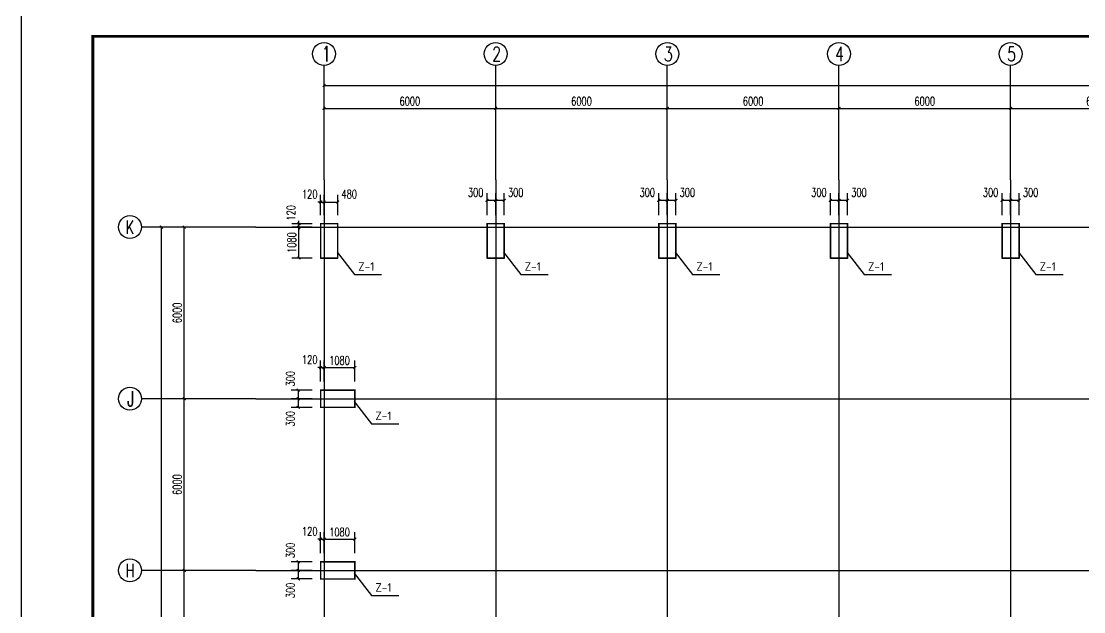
# Model space of a CAD drawing. Extents: x -73672 to 366960, y -527333 to 140666.
# Drawn here: x 177679 to 214822, y -39335 to -18693 of the extents above; entities that cross this region are included whole.
import ezdxf
from ezdxf.enums import TextEntityAlignment as Align

# ---------------------------------------------------------------- set-up
doc = ezdxf.new("R2010")
doc.units = 0
doc.header["$LTSCALE"] = 1000
doc.header["$MEASUREMENT"] = 0
for name, color, linetype in [('AXIS', 3, 'Continuous'), ('AXIS_TEXT', 7, 'Continuous'), ('COLUMN', 9, 'Continuous'), ('NUM', 3, 'Continuous'), ('PUB_TITLE', 4, 'Continuous'), ('TEXT', 3, 'Continuous'), ('建-尺寸', 3, 'Continuous')]:
    doc.layers.add(name, color=color, linetype=linetype)
doc.styles.add('_TCH_AXIS', font='COMPLEX', dxfattribs={"bigfont": 'GBCBIG'})
doc.styles.add('_TCH_DIM_T3', font='SIMPLEX', dxfattribs={"width": 0.705882, "bigfont": 'GBCBIG'})
doc.styles.add('A-DIM_T3', font='SIMPLEX', dxfattribs={"width": 0.705882, "bigfont": 'GBCBIG'})
doc.styles.add('COMPLEX', font='COMPLEX', dxfattribs={"bigfont": 'Tssdchn.shx'})
doc.styles.add('TSSD_Norm', font='Tssdeng.shx', dxfattribs={"bigfont": 'hztxt.shx'})
doc.dimstyles.new('_TCH_ARCH-100', dxfattribs={"dimtxt": 297.5, "dimasz": 100, "dimexe": 250, "dimexo": 300, "dimgap": 100, "dimtad": 1, "dimdec": 0, "dimzin": 0, "dimdsep": 46, "dimtxsty": '_TCH_DIM_T3', "dimblk": 'ARCHTICK', "dimcen": 0.09, "dimclrt": 7, "dimazin": 2, "dimtfac": 1, "dimtdec": 0, "dimtix": 1, "dimtmove": 2, "dimatfit": 3, "dimfxl": 0, "dimtolj": 1, "dimtzin": 0, "dimarcsym": 0})
doc.dimstyles.new('A-DIM-100', dxfattribs={"dimtxt": 297.5, "dimasz": 100, "dimexe": 250, "dimexo": 300, "dimgap": 100, "dimtad": 1, "dimdec": 0, "dimzin": 0, "dimdsep": 46, "dimtxsty": 'A-DIM_T3', "dimblk": 'ARCHTICK', "dimcen": 0.09, "dimclrt": 7, "dimazin": 2, "dimtfac": 1, "dimtdec": 0, "dimtix": 1, "dimtmove": 2, "dimatfit": 3, "dimfxl": 0, "dimtolj": 1, "dimtzin": 0, "dimarcsym": 0})

# ---------------------------------------------------------------- blocks, each defined once
blk = doc.blocks.new('_reinbk')
blk.add_line((0, 0), (0, 0))
blk = doc.blocks.new('_AXISO')
blk.add_circle((0, 0), 0.5)
at = {"layer": 'AXIS_TEXT', "style": 'COMPLEX'}
blk.add_attdef('A', text='', height=0.56, dxfattribs=at).set_placement((-0.25, -0.28), (0.25, -0.28), align=Align.FIT)
blk = doc.blocks.new('_ArchTick')
at = {"color": 0, "linetype": 'ByBlock', "const_width": 0.4}
blk.add_lwpolyline([(-0.5, -0.5), (0.5, 0.5)], dxfattribs=at)
blk = doc.blocks.new('*D8260')
at = {"layer": 'AXIS', "color": 0, "lineweight": -2}
for p, q in [((188264, -23937), (188264, -20687)), ((302604, -23937), (302604, -20687)), ((188264, -20937), (302604, -20937))]:
    blk.add_line(p, q, dxfattribs=at)
at = {"layer": 'Defpoints', "color": 0}
for p in [(302604, -20937), (188264, -24237), (302604, -24237)]:
    blk.add_point(p, dxfattribs=at)
at = {"layer": 'AXIS', "color": 0, "linetype": 'ByBlock', "lineweight": -2, "xscale": 100, "yscale": 100, "zscale": 100, "rotation": 180}
blk.add_blockref('_ArchTick', (188264, -20937), dxfattribs=at)
at = {"layer": 'AXIS', "color": 0, "linetype": 'ByBlock', "lineweight": -2, "xscale": 100, "yscale": 100, "zscale": 100}
blk.add_blockref('_ArchTick', (302604, -20937), dxfattribs=at)
at = {"layer": 'AXIS', "color": 7, "insert": (245434, -20688), "char_height": 297.5, "attachment_point": 5, "style": '_TCH_DIM_T3'}
blk.add_mtext('\\A1;114340', dxfattribs=at)
blk = doc.blocks.new('*D8261')
at = {"layer": 'AXIS', "color": 0, "lineweight": -2}
for p, q in [((188264, -23937), (188264, -21487)), ((194264, -23937), (194264, -21487)), ((188264, -21737), (194264, -21737))]:
    blk.add_line(p, q, dxfattribs=at)
at = {"layer": 'Defpoints', "color": 0}
for p in [(194264, -21737), (188264, -24237), (194264, -24237)]:
    blk.add_point(p, dxfattribs=at)
at = {"layer": 'AXIS', "color": 0, "linetype": 'ByBlock', "lineweight": -2, "xscale": 100, "yscale": 100, "zscale": 100, "rotation": 180}
blk.add_blockref('_ArchTick', (188264, -21737), dxfattribs=at)
at = {"layer": 'AXIS', "color": 0, "linetype": 'ByBlock', "lineweight": -2, "xscale": 100, "yscale": 100, "zscale": 100}
blk.add_blockref('_ArchTick', (194264, -21737), dxfattribs=at)
at = {"layer": 'AXIS', "color": 7, "insert": (191264, -21488), "char_height": 297.5, "attachment_point": 5, "style": '_TCH_DIM_T3'}
blk.add_mtext('\\A1;6000', dxfattribs=at)
blk = doc.blocks.new('*D8262')
at = {"layer": 'AXIS', "color": 0, "lineweight": -2}
for p, q in [((194264, -23937), (194264, -21487)), ((200264, -23937), (200264, -21487)), ((194264, -21737), (200264, -21737))]:
    blk.add_line(p, q, dxfattribs=at)
at = {"layer": 'Defpoints', "color": 0}
for p in [(200264, -21737), (194264, -24237), (200264, -24237)]:
    blk.add_point(p, dxfattribs=at)
at = {"layer": 'AXIS', "color": 0, "linetype": 'ByBlock', "lineweight": -2, "xscale": 100, "yscale": 100, "zscale": 100, "rotation": 180}
blk.add_blockref('_ArchTick', (194264, -21737), dxfattribs=at)
at = {"layer": 'AXIS', "color": 0, "linetype": 'ByBlock', "lineweight": -2, "xscale": 100, "yscale": 100, "zscale": 100}
blk.add_blockref('_ArchTick', (200264, -21737), dxfattribs=at)
at = {"layer": 'AXIS', "color": 7, "insert": (197264, -21488), "char_height": 297.5, "attachment_point": 5, "style": '_TCH_DIM_T3'}
blk.add_mtext('\\A1;6000', dxfattribs=at)
blk = doc.blocks.new('*D8263')
at = {"layer": 'AXIS', "color": 0, "lineweight": -2}
for p, q in [((200264, -23937), (200264, -21487)), ((206264, -23937), (206264, -21487)), ((200264, -21737), (206264, -21737))]:
    blk.add_line(p, q, dxfattribs=at)
at = {"layer": 'Defpoints', "color": 0}
for p in [(206264, -21737), (200264, -24237), (206264, -24237)]:
    blk.add_point(p, dxfattribs=at)
at = {"layer": 'AXIS', "color": 0, "linetype": 'ByBlock', "lineweight": -2, "xscale": 100, "yscale": 100, "zscale": 100, "rotation": 180}
blk.add_blockref('_ArchTick', (200264, -21737), dxfattribs=at)
at = {"layer": 'AXIS', "color": 0, "linetype": 'ByBlock', "lineweight": -2, "xscale": 100, "yscale": 100, "zscale": 100}
blk.add_blockref('_ArchTick', (206264, -21737), dxfattribs=at)
at = {"layer": 'AXIS', "color": 7, "insert": (203264, -21488), "char_height": 297.5, "attachment_point": 5, "style": '_TCH_DIM_T3'}
blk.add_mtext('\\A1;6000', dxfattribs=at)
blk = doc.blocks.new('*D8264')
at = {"layer": 'AXIS', "color": 0, "lineweight": -2}
for p, q in [((206264, -23937), (206264, -21487)), ((212264, -23937), (212264, -21487)), ((206264, -21737), (212264, -21737))]:
    blk.add_line(p, q, dxfattribs=at)
at = {"layer": 'Defpoints', "color": 0}
for p in [(212264, -21737), (206264, -24237), (212264, -24237)]:
    blk.add_point(p, dxfattribs=at)
at = {"layer": 'AXIS', "color": 0, "linetype": 'ByBlock', "lineweight": -2, "xscale": 100, "yscale": 100, "zscale": 100, "rotation": 180}
blk.add_blockref('_ArchTick', (206264, -21737), dxfattribs=at)
at = {"layer": 'AXIS', "color": 0, "linetype": 'ByBlock', "lineweight": -2, "xscale": 100, "yscale": 100, "zscale": 100}
blk.add_blockref('_ArchTick', (212264, -21737), dxfattribs=at)
at = {"layer": 'AXIS', "color": 7, "insert": (209264, -21488), "char_height": 297.5, "attachment_point": 5, "style": '_TCH_DIM_T3'}
blk.add_mtext('\\A1;6000', dxfattribs=at)
blk = doc.blocks.new('*D8265')
at = {"layer": 'AXIS', "color": 0, "lineweight": -2}
for p, q in [((212264, -23937), (212264, -21487)), ((218264, -23937), (218264, -21487)), ((212264, -21737), (218264, -21737))]:
    blk.add_line(p, q, dxfattribs=at)
at = {"layer": 'Defpoints', "color": 0}
for p in [(218264, -21737), (212264, -24237), (218264, -24237)]:
    blk.add_point(p, dxfattribs=at)
at = {"layer": 'AXIS', "color": 0, "linetype": 'ByBlock', "lineweight": -2, "xscale": 100, "yscale": 100, "zscale": 100, "rotation": 180}
blk.add_blockref('_ArchTick', (212264, -21737), dxfattribs=at)
at = {"layer": 'AXIS', "color": 0, "linetype": 'ByBlock', "lineweight": -2, "xscale": 100, "yscale": 100, "zscale": 100}
blk.add_blockref('_ArchTick', (218264, -21737), dxfattribs=at)
at = {"layer": 'AXIS', "color": 7, "insert": (215264, -21488), "char_height": 297.5, "attachment_point": 5, "style": '_TCH_DIM_T3'}
blk.add_mtext('\\A1;6000', dxfattribs=at)
blk = doc.blocks.new('*D8281')
at = {"layer": 'AXIS', "color": 0, "lineweight": -2}
for p, q in [((185578, -25889), (182328, -25889)), ((182578, -81889), (182578, -25889)), ((185578, -81889), (182328, -81889))]:
    blk.add_line(p, q, dxfattribs=at)
at = {"layer": 'Defpoints', "color": 0}
for p in [(182578, -25889), (185878, -25889), (185878, -81889)]:
    blk.add_point(p, dxfattribs=at)
at = {"layer": 'AXIS', "color": 0, "linetype": 'ByBlock', "lineweight": -2, "xscale": 100, "yscale": 100, "zscale": 100}
for p, rotation in [((182578, -25889), 90), ((182578, -81889), 270)]:
    blk.add_blockref('_ArchTick', p, dxfattribs=dict(at, rotation=rotation))
at = {"layer": 'AXIS', "color": 7, "insert": (182330, -53889), "char_height": 297.5, "attachment_point": 5, "rotation": 90, "style": '_TCH_DIM_T3'}
blk.add_mtext('\\A1;56000', dxfattribs=at)
blk = doc.blocks.new('*D8288')
at = {"layer": 'AXIS', "color": 0, "lineweight": -2}
for p, q in [((185578, -37889), (183128, -37889)), ((183378, -43889), (183378, -37889)), ((185578, -43889), (183128, -43889))]:
    blk.add_line(p, q, dxfattribs=at)
at = {"layer": 'Defpoints', "color": 0}
for p in [(183378, -37889), (185878, -37889), (185878, -43889)]:
    blk.add_point(p, dxfattribs=at)
at = {"layer": 'AXIS', "color": 0, "linetype": 'ByBlock', "lineweight": -2, "xscale": 100, "yscale": 100, "zscale": 100}
for p, rotation in [((183378, -37889), 90), ((183378, -43889), 270)]:
    blk.add_blockref('_ArchTick', p, dxfattribs=dict(at, rotation=rotation))
at = {"layer": 'AXIS', "color": 7, "insert": (183130, -40889), "char_height": 297.5, "attachment_point": 5, "rotation": 90, "style": '_TCH_DIM_T3'}
blk.add_mtext('\\A1;6000', dxfattribs=at)
blk = doc.blocks.new('*D8289')
at = {"layer": 'AXIS', "color": 0, "lineweight": -2}
for p, q in [((185578, -31889), (183128, -31889)), ((183378, -37889), (183378, -31889)), ((185578, -37889), (183128, -37889))]:
    blk.add_line(p, q, dxfattribs=at)
at = {"layer": 'Defpoints', "color": 0}
for p in [(183378, -31889), (185878, -31889), (185878, -37889)]:
    blk.add_point(p, dxfattribs=at)
at = {"layer": 'AXIS', "color": 0, "linetype": 'ByBlock', "lineweight": -2, "xscale": 100, "yscale": 100, "zscale": 100}
for p, rotation in [((183378, -31889), 90), ((183378, -37889), 270)]:
    blk.add_blockref('_ArchTick', p, dxfattribs=dict(at, rotation=rotation))
at = {"layer": 'AXIS', "color": 7, "insert": (183130, -34889), "char_height": 297.5, "attachment_point": 5, "rotation": 90, "style": '_TCH_DIM_T3'}
blk.add_mtext('\\A1;6000', dxfattribs=at)
blk = doc.blocks.new('*D8290')
at = {"layer": 'AXIS', "color": 0, "lineweight": -2}
for p, q in [((185578, -25889), (183128, -25889)), ((183378, -31889), (183378, -25889)), ((185578, -31889), (183128, -31889))]:
    blk.add_line(p, q, dxfattribs=at)
at = {"layer": 'Defpoints', "color": 0}
for p in [(183378, -25889), (185878, -25889), (185878, -31889)]:
    blk.add_point(p, dxfattribs=at)
at = {"layer": 'AXIS', "color": 0, "linetype": 'ByBlock', "lineweight": -2, "xscale": 100, "yscale": 100, "zscale": 100}
for p, rotation in [((183378, -25889), 90), ((183378, -31889), 270)]:
    blk.add_blockref('_ArchTick', p, dxfattribs=dict(at, rotation=rotation))
at = {"layer": 'AXIS', "color": 7, "insert": (183130, -28889), "char_height": 297.5, "attachment_point": 5, "rotation": 90, "style": '_TCH_DIM_T3'}
blk.add_mtext('\\A1;6000', dxfattribs=at)
blk = doc.blocks.new('*D8323')
at = {"layer": 'Defpoints', "color": 0}
for p in [(187384, -25889), (188144, -25889), (188144, -26969)]:
    blk.add_point(p, dxfattribs=at)
at = {"layer": '建-尺寸', "color": 0, "lineweight": -2}
for p, q in [((187844, -25889), (187134, -25889)), ((187384, -26969), (187384, -25889)), ((187844, -26969), (187134, -26969))]:
    blk.add_line(p, q, dxfattribs=at)
at = {"layer": '建-尺寸', "color": 0, "linetype": 'ByBlock', "lineweight": -2, "xscale": 100, "yscale": 100, "zscale": 100}
for p, rotation in [((187384, -25889), 90), ((187384, -26969), 270)]:
    blk.add_blockref('_ArchTick', p, dxfattribs=dict(at, rotation=rotation))
at = {"layer": '建-尺寸', "color": 7, "insert": (187135, -26429), "char_height": 297.5, "attachment_point": 5, "rotation": 90, "style": 'A-DIM_T3'}
blk.add_mtext('\\A1;1080', dxfattribs=at)
blk = doc.blocks.new('*D8324')
at = {"layer": 'Defpoints', "color": 0}
for p in [(187384, -25769), (188144, -25769), (188144, -25889)]:
    blk.add_point(p, dxfattribs=at)
at = {"layer": '建-尺寸', "color": 0, "lineweight": -2}
for p, q in [((187844, -25769), (187134, -25769)), ((187844, -25889), (187134, -25889)), ((187384, -25769), (187384, -25669)), ((187384, -25889), (187384, -25769)), ((187384, -25889), (187384, -25989))]:
    blk.add_line(p, q, dxfattribs=at)
at = {"layer": '建-尺寸', "color": 0, "linetype": 'ByBlock', "lineweight": -2, "xscale": 100, "yscale": 100, "zscale": 100}
for p, rotation in [((187384, -25769), 270), ((187384, -25889), 90)]:
    blk.add_blockref('_ArchTick', p, dxfattribs=dict(at, rotation=rotation))
at = {"layer": '建-尺寸', "color": 7, "insert": (187109, -25389), "char_height": 297.5, "attachment_point": 5, "rotation": 90, "style": 'A-DIM_T3'}
blk.add_mtext('\\A1;120', dxfattribs=at)
blk = doc.blocks.new('*D8325')
at = {"layer": 'Defpoints', "color": 0}
for p in [(188264, -25012), (188144, -25769), (188264, -25769)]:
    blk.add_point(p, dxfattribs=at)
at = {"layer": '建-尺寸', "color": 0, "lineweight": -2}
for p, q in [((188144, -25469), (188144, -24762)), ((188264, -25469), (188264, -24762)), ((188144, -25012), (188044, -25012)), ((188144, -25012), (188264, -25012)), ((188264, -25012), (188364, -25012))]:
    blk.add_line(p, q, dxfattribs=at)
at = {"layer": '建-尺寸', "color": 0, "linetype": 'ByBlock', "lineweight": -2, "xscale": 100, "yscale": 100, "zscale": 100}
blk.add_blockref('_ArchTick', (188144, -25012), dxfattribs=at)
at = {"layer": '建-尺寸', "color": 0, "linetype": 'ByBlock', "lineweight": -2, "xscale": 100, "yscale": 100, "zscale": 100, "rotation": 180}
blk.add_blockref('_ArchTick', (188264, -25012), dxfattribs=at)
at = {"layer": '建-尺寸', "color": 7, "insert": (187764, -24737), "char_height": 297.5, "attachment_point": 5, "style": 'A-DIM_T3'}
blk.add_mtext('\\A1;120', dxfattribs=at)
blk = doc.blocks.new('*D8326')
at = {"layer": 'Defpoints', "color": 0}
for p in [(188744, -25012), (188264, -25769), (188744, -25769)]:
    blk.add_point(p, dxfattribs=at)
at = {"layer": '建-尺寸', "color": 0, "lineweight": -2}
for p, q in [((188264, -25469), (188264, -24762)), ((188744, -25469), (188744, -24762)), ((188264, -25012), (188744, -25012))]:
    blk.add_line(p, q, dxfattribs=at)
at = {"layer": '建-尺寸', "color": 0, "linetype": 'ByBlock', "lineweight": -2, "xscale": 100, "yscale": 100, "zscale": 100, "rotation": 180}
blk.add_blockref('_ArchTick', (188264, -25012), dxfattribs=at)
at = {"layer": '建-尺寸', "color": 0, "linetype": 'ByBlock', "lineweight": -2, "xscale": 100, "yscale": 100, "zscale": 100}
blk.add_blockref('_ArchTick', (188744, -25012), dxfattribs=at)
at = {"layer": '建-尺寸', "color": 7, "insert": (189144, -24737), "char_height": 297.5, "attachment_point": 5, "style": 'A-DIM_T3'}
blk.add_mtext('\\A1;480', dxfattribs=at)
blk = doc.blocks.new('*D8327')
at = {"layer": 'Defpoints', "color": 0}
for p in [(194264, -24952), (193964, -25769), (194264, -25769)]:
    blk.add_point(p, dxfattribs=at)
at = {"layer": '建-尺寸', "color": 0, "lineweight": -2}
for p, q in [((193964, -25469), (193964, -24702)), ((194264, -25469), (194264, -24702)), ((193964, -24952), (194264, -24952))]:
    blk.add_line(p, q, dxfattribs=at)
at = {"layer": '建-尺寸', "color": 0, "linetype": 'ByBlock', "lineweight": -2, "xscale": 100, "yscale": 100, "zscale": 100, "rotation": 180}
blk.add_blockref('_ArchTick', (193964, -24952), dxfattribs=at)
at = {"layer": '建-尺寸', "color": 0, "linetype": 'ByBlock', "lineweight": -2, "xscale": 100, "yscale": 100, "zscale": 100}
blk.add_blockref('_ArchTick', (194264, -24952), dxfattribs=at)
at = {"layer": '建-尺寸', "color": 7, "insert": (193564, -24677), "char_height": 297.5, "attachment_point": 5, "style": 'A-DIM_T3'}
blk.add_mtext('\\A1;300', dxfattribs=at)
blk = doc.blocks.new('*D8328')
at = {"layer": 'Defpoints', "color": 0}
for p in [(194564, -24952), (194264, -25769), (194564, -25769)]:
    blk.add_point(p, dxfattribs=at)
at = {"layer": '建-尺寸', "color": 0, "lineweight": -2}
for p, q in [((194264, -25469), (194264, -24702)), ((194564, -25469), (194564, -24702)), ((194264, -24952), (194564, -24952))]:
    blk.add_line(p, q, dxfattribs=at)
at = {"layer": '建-尺寸', "color": 0, "linetype": 'ByBlock', "lineweight": -2, "xscale": 100, "yscale": 100, "zscale": 100, "rotation": 180}
blk.add_blockref('_ArchTick', (194264, -24952), dxfattribs=at)
at = {"layer": '建-尺寸', "color": 0, "linetype": 'ByBlock', "lineweight": -2, "xscale": 100, "yscale": 100, "zscale": 100}
blk.add_blockref('_ArchTick', (194564, -24952), dxfattribs=at)
at = {"layer": '建-尺寸', "color": 7, "insert": (194964, -24677), "char_height": 297.5, "attachment_point": 5, "style": 'A-DIM_T3'}
blk.add_mtext('\\A1;300', dxfattribs=at)
blk = doc.blocks.new('*D8329')
at = {"layer": 'Defpoints', "color": 0}
for p in [(200264, -24952), (199964, -25769), (200264, -25769)]:
    blk.add_point(p, dxfattribs=at)
at = {"layer": '建-尺寸', "color": 0, "lineweight": -2}
for p, q in [((199964, -25469), (199964, -24702)), ((200264, -25469), (200264, -24702)), ((199964, -24952), (200264, -24952))]:
    blk.add_line(p, q, dxfattribs=at)
at = {"layer": '建-尺寸', "color": 0, "linetype": 'ByBlock', "lineweight": -2, "xscale": 100, "yscale": 100, "zscale": 100, "rotation": 180}
blk.add_blockref('_ArchTick', (199964, -24952), dxfattribs=at)
at = {"layer": '建-尺寸', "color": 0, "linetype": 'ByBlock', "lineweight": -2, "xscale": 100, "yscale": 100, "zscale": 100}
blk.add_blockref('_ArchTick', (200264, -24952), dxfattribs=at)
at = {"layer": '建-尺寸', "color": 7, "insert": (199564, -24677), "char_height": 297.5, "attachment_point": 5, "style": 'A-DIM_T3'}
blk.add_mtext('\\A1;300', dxfattribs=at)
blk = doc.blocks.new('*D8330')
at = {"layer": 'Defpoints', "color": 0}
for p in [(200564, -24952), (200264, -25769), (200564, -25769)]:
    blk.add_point(p, dxfattribs=at)
at = {"layer": '建-尺寸', "color": 0, "lineweight": -2}
for p, q in [((200264, -25469), (200264, -24702)), ((200564, -25469), (200564, -24702)), ((200264, -24952), (200564, -24952))]:
    blk.add_line(p, q, dxfattribs=at)
at = {"layer": '建-尺寸', "color": 0, "linetype": 'ByBlock', "lineweight": -2, "xscale": 100, "yscale": 100, "zscale": 100, "rotation": 180}
blk.add_blockref('_ArchTick', (200264, -24952), dxfattribs=at)
at = {"layer": '建-尺寸', "color": 0, "linetype": 'ByBlock', "lineweight": -2, "xscale": 100, "yscale": 100, "zscale": 100}
blk.add_blockref('_ArchTick', (200564, -24952), dxfattribs=at)
at = {"layer": '建-尺寸', "color": 7, "insert": (200964, -24677), "char_height": 297.5, "attachment_point": 5, "style": 'A-DIM_T3'}
blk.add_mtext('\\A1;300', dxfattribs=at)
blk = doc.blocks.new('*D8331')
at = {"layer": 'Defpoints', "color": 0}
for p in [(206264, -24952), (205964, -25769), (206264, -25769)]:
    blk.add_point(p, dxfattribs=at)
at = {"layer": '建-尺寸', "color": 0, "lineweight": -2}
for p, q in [((205964, -25469), (205964, -24702)), ((206264, -25469), (206264, -24702)), ((205964, -24952), (206264, -24952))]:
    blk.add_line(p, q, dxfattribs=at)
at = {"layer": '建-尺寸', "color": 0, "linetype": 'ByBlock', "lineweight": -2, "xscale": 100, "yscale": 100, "zscale": 100, "rotation": 180}
blk.add_blockref('_ArchTick', (205964, -24952), dxfattribs=at)
at = {"layer": '建-尺寸', "color": 0, "linetype": 'ByBlock', "lineweight": -2, "xscale": 100, "yscale": 100, "zscale": 100}
blk.add_blockref('_ArchTick', (206264, -24952), dxfattribs=at)
at = {"layer": '建-尺寸', "color": 7, "insert": (205564, -24677), "char_height": 297.5, "attachment_point": 5, "style": 'A-DIM_T3'}
blk.add_mtext('\\A1;300', dxfattribs=at)
blk = doc.blocks.new('*D8332')
at = {"layer": 'Defpoints', "color": 0}
for p in [(206564, -24952), (206264, -25769), (206564, -25769)]:
    blk.add_point(p, dxfattribs=at)
at = {"layer": '建-尺寸', "color": 0, "lineweight": -2}
for p, q in [((206264, -25469), (206264, -24702)), ((206564, -25469), (206564, -24702)), ((206264, -24952), (206564, -24952))]:
    blk.add_line(p, q, dxfattribs=at)
at = {"layer": '建-尺寸', "color": 0, "linetype": 'ByBlock', "lineweight": -2, "xscale": 100, "yscale": 100, "zscale": 100, "rotation": 180}
blk.add_blockref('_ArchTick', (206264, -24952), dxfattribs=at)
at = {"layer": '建-尺寸', "color": 0, "linetype": 'ByBlock', "lineweight": -2, "xscale": 100, "yscale": 100, "zscale": 100}
blk.add_blockref('_ArchTick', (206564, -24952), dxfattribs=at)
at = {"layer": '建-尺寸', "color": 7, "insert": (206964, -24677), "char_height": 297.5, "attachment_point": 5, "style": 'A-DIM_T3'}
blk.add_mtext('\\A1;300', dxfattribs=at)
blk = doc.blocks.new('*D8333')
at = {"layer": 'Defpoints', "color": 0}
for p in [(212264, -24952), (211964, -25769), (212264, -25769)]:
    blk.add_point(p, dxfattribs=at)
at = {"layer": '建-尺寸', "color": 0, "lineweight": -2}
for p, q in [((211964, -25469), (211964, -24702)), ((212264, -25469), (212264, -24702)), ((211964, -24952), (212264, -24952))]:
    blk.add_line(p, q, dxfattribs=at)
at = {"layer": '建-尺寸', "color": 0, "linetype": 'ByBlock', "lineweight": -2, "xscale": 100, "yscale": 100, "zscale": 100, "rotation": 180}
blk.add_blockref('_ArchTick', (211964, -24952), dxfattribs=at)
at = {"layer": '建-尺寸', "color": 0, "linetype": 'ByBlock', "lineweight": -2, "xscale": 100, "yscale": 100, "zscale": 100}
blk.add_blockref('_ArchTick', (212264, -24952), dxfattribs=at)
at = {"layer": '建-尺寸', "color": 7, "insert": (211564, -24677), "char_height": 297.5, "attachment_point": 5, "style": 'A-DIM_T3'}
blk.add_mtext('\\A1;300', dxfattribs=at)
blk = doc.blocks.new('*D8334')
at = {"layer": 'Defpoints', "color": 0}
for p in [(212564, -24952), (212264, -25769), (212564, -25769)]:
    blk.add_point(p, dxfattribs=at)
at = {"layer": '建-尺寸', "color": 0, "lineweight": -2}
for p, q in [((212264, -25469), (212264, -24702)), ((212564, -25469), (212564, -24702)), ((212264, -24952), (212564, -24952))]:
    blk.add_line(p, q, dxfattribs=at)
at = {"layer": '建-尺寸', "color": 0, "linetype": 'ByBlock', "lineweight": -2, "xscale": 100, "yscale": 100, "zscale": 100, "rotation": 180}
blk.add_blockref('_ArchTick', (212264, -24952), dxfattribs=at)
at = {"layer": '建-尺寸', "color": 0, "linetype": 'ByBlock', "lineweight": -2, "xscale": 100, "yscale": 100, "zscale": 100}
blk.add_blockref('_ArchTick', (212564, -24952), dxfattribs=at)
at = {"layer": '建-尺寸', "color": 7, "insert": (212964, -24677), "char_height": 297.5, "attachment_point": 5, "style": 'A-DIM_T3'}
blk.add_mtext('\\A1;300', dxfattribs=at)
blk = doc.blocks.new('*D8401')
at = {"layer": 'Defpoints', "color": 0}
for p in [(188264, -30798), (188144, -31589), (188264, -31589)]:
    blk.add_point(p, dxfattribs=at)
at = {"layer": '建-尺寸', "color": 0, "lineweight": -2}
for p, q in [((188144, -30798), (188044, -30798)), ((188144, -31289), (188144, -30548)), ((188144, -30798), (188264, -30798)), ((188264, -31289), (188264, -30548)), ((188264, -30798), (188364, -30798))]:
    blk.add_line(p, q, dxfattribs=at)
at = {"layer": '建-尺寸', "color": 0, "linetype": 'ByBlock', "lineweight": -2, "xscale": 100, "yscale": 100, "zscale": 100}
blk.add_blockref('_ArchTick', (188144, -30798), dxfattribs=at)
at = {"layer": '建-尺寸', "color": 0, "linetype": 'ByBlock', "lineweight": -2, "xscale": 100, "yscale": 100, "zscale": 100, "rotation": 180}
blk.add_blockref('_ArchTick', (188264, -30798), dxfattribs=at)
at = {"layer": '建-尺寸', "color": 7, "insert": (187764, -30523), "char_height": 297.5, "attachment_point": 5, "style": 'A-DIM_T3'}
blk.add_mtext('\\A1;120', dxfattribs=at)
blk = doc.blocks.new('*D8402')
at = {"layer": 'Defpoints', "color": 0}
for p in [(189344, -30798), (188264, -31589), (189344, -31589)]:
    blk.add_point(p, dxfattribs=at)
at = {"layer": '建-尺寸', "color": 0, "lineweight": -2}
for p, q in [((188264, -31289), (188264, -30548)), ((188264, -30798), (189344, -30798)), ((189344, -31289), (189344, -30548))]:
    blk.add_line(p, q, dxfattribs=at)
at = {"layer": '建-尺寸', "color": 0, "linetype": 'ByBlock', "lineweight": -2, "xscale": 100, "yscale": 100, "zscale": 100, "rotation": 180}
blk.add_blockref('_ArchTick', (188264, -30798), dxfattribs=at)
at = {"layer": '建-尺寸', "color": 0, "linetype": 'ByBlock', "lineweight": -2, "xscale": 100, "yscale": 100, "zscale": 100}
blk.add_blockref('_ArchTick', (189344, -30798), dxfattribs=at)
at = {"layer": '建-尺寸', "color": 7, "insert": (188804, -30549), "char_height": 297.5, "attachment_point": 5, "style": 'A-DIM_T3'}
blk.add_mtext('\\A1;1080', dxfattribs=at)
blk = doc.blocks.new('*D8403')
at = {"layer": 'Defpoints', "color": 0}
for p in [(187360, -31889), (188144, -31589), (188144, -31889)]:
    blk.add_point(p, dxfattribs=at)
at = {"layer": '建-尺寸', "color": 0, "lineweight": -2}
for p, q in [((187844, -31589), (187110, -31589)), ((187844, -31889), (187110, -31889)), ((187360, -31589), (187360, -31889))]:
    blk.add_line(p, q, dxfattribs=at)
at = {"layer": '建-尺寸', "color": 0, "linetype": 'ByBlock', "lineweight": -2, "xscale": 100, "yscale": 100, "zscale": 100}
for p, rotation in [((187360, -31589), 90), ((187360, -31889), 270)]:
    blk.add_blockref('_ArchTick', p, dxfattribs=dict(at, rotation=rotation))
at = {"layer": '建-尺寸', "color": 7, "insert": (187085, -31189), "char_height": 297.5, "attachment_point": 5, "rotation": 90, "style": 'A-DIM_T3'}
blk.add_mtext('\\A1;300', dxfattribs=at)
blk = doc.blocks.new('*D8404')
at = {"layer": 'Defpoints', "color": 0}
for p in [(188144, -31889), (187360, -32189), (188144, -32189)]:
    blk.add_point(p, dxfattribs=at)
at = {"layer": '建-尺寸', "color": 0, "lineweight": -2}
for p, q in [((187844, -31889), (187110, -31889)), ((187360, -31889), (187360, -32189)), ((187844, -32189), (187110, -32189))]:
    blk.add_line(p, q, dxfattribs=at)
at = {"layer": '建-尺寸', "color": 0, "linetype": 'ByBlock', "lineweight": -2, "xscale": 100, "yscale": 100, "zscale": 100}
for p, rotation in [((187360, -31889), 90), ((187360, -32189), 270)]:
    blk.add_blockref('_ArchTick', p, dxfattribs=dict(at, rotation=rotation))
at = {"layer": '建-尺寸', "color": 7, "insert": (187085, -32589), "char_height": 297.5, "attachment_point": 5, "rotation": 90, "style": 'A-DIM_T3'}
blk.add_mtext('\\A1;300', dxfattribs=at)
blk = doc.blocks.new('*D8405')
at = {"layer": 'Defpoints', "color": 0}
for p in [(188264, -36798), (188144, -37589), (188264, -37589)]:
    blk.add_point(p, dxfattribs=at)
at = {"layer": '建-尺寸', "color": 0, "lineweight": -2}
for p, q in [((188144, -37289), (188144, -36548)), ((188264, -37289), (188264, -36548)), ((188144, -36798), (188044, -36798)), ((188144, -36798), (188264, -36798)), ((188264, -36798), (188364, -36798))]:
    blk.add_line(p, q, dxfattribs=at)
at = {"layer": '建-尺寸', "color": 0, "linetype": 'ByBlock', "lineweight": -2, "xscale": 100, "yscale": 100, "zscale": 100}
blk.add_blockref('_ArchTick', (188144, -36798), dxfattribs=at)
at = {"layer": '建-尺寸', "color": 0, "linetype": 'ByBlock', "lineweight": -2, "xscale": 100, "yscale": 100, "zscale": 100, "rotation": 180}
blk.add_blockref('_ArchTick', (188264, -36798), dxfattribs=at)
at = {"layer": '建-尺寸', "color": 7, "insert": (187764, -36523), "char_height": 297.5, "attachment_point": 5, "style": 'A-DIM_T3'}
blk.add_mtext('\\A1;120', dxfattribs=at)
blk = doc.blocks.new('*D8406')
at = {"layer": 'Defpoints', "color": 0}
for p in [(189344, -36798), (188264, -37589), (189344, -37589)]:
    blk.add_point(p, dxfattribs=at)
at = {"layer": '建-尺寸', "color": 0, "lineweight": -2}
for p, q in [((188264, -37289), (188264, -36548)), ((189344, -37289), (189344, -36548)), ((188264, -36798), (189344, -36798))]:
    blk.add_line(p, q, dxfattribs=at)
at = {"layer": '建-尺寸', "color": 0, "linetype": 'ByBlock', "lineweight": -2, "xscale": 100, "yscale": 100, "zscale": 100, "rotation": 180}
blk.add_blockref('_ArchTick', (188264, -36798), dxfattribs=at)
at = {"layer": '建-尺寸', "color": 0, "linetype": 'ByBlock', "lineweight": -2, "xscale": 100, "yscale": 100, "zscale": 100}
blk.add_blockref('_ArchTick', (189344, -36798), dxfattribs=at)
at = {"layer": '建-尺寸', "color": 7, "insert": (188804, -36549), "char_height": 297.5, "attachment_point": 5, "style": 'A-DIM_T3'}
blk.add_mtext('\\A1;1080', dxfattribs=at)
blk = doc.blocks.new('*D8407')
at = {"layer": 'Defpoints', "color": 0}
for p in [(188144, -37589), (187360, -37889), (188144, -37889)]:
    blk.add_point(p, dxfattribs=at)
at = {"layer": '建-尺寸', "color": 0, "lineweight": -2}
for p, q in [((187844, -37589), (187110, -37589)), ((187360, -37589), (187360, -37889)), ((187844, -37889), (187110, -37889))]:
    blk.add_line(p, q, dxfattribs=at)
at = {"layer": '建-尺寸', "color": 0, "linetype": 'ByBlock', "lineweight": -2, "xscale": 100, "yscale": 100, "zscale": 100}
for p, rotation in [((187360, -37589), 90), ((187360, -37889), 270)]:
    blk.add_blockref('_ArchTick', p, dxfattribs=dict(at, rotation=rotation))
at = {"layer": '建-尺寸', "color": 7, "insert": (187085, -37189), "char_height": 297.5, "attachment_point": 5, "rotation": 90, "style": 'A-DIM_T3'}
blk.add_mtext('\\A1;300', dxfattribs=at)
blk = doc.blocks.new('*D8408')
at = {"layer": 'Defpoints', "color": 0}
for p in [(187360, -38189), (188144, -37889), (188144, -38189)]:
    blk.add_point(p, dxfattribs=at)
at = {"layer": '建-尺寸', "color": 0, "lineweight": -2}
for p, q in [((187844, -37889), (187110, -37889)), ((187844, -38189), (187110, -38189)), ((187360, -37889), (187360, -38189))]:
    blk.add_line(p, q, dxfattribs=at)
at = {"layer": '建-尺寸', "color": 0, "linetype": 'ByBlock', "lineweight": -2, "xscale": 100, "yscale": 100, "zscale": 100}
for p, rotation in [((187360, -37889), 90), ((187360, -38189), 270)]:
    blk.add_blockref('_ArchTick', p, dxfattribs=dict(at, rotation=rotation))
at = {"layer": '建-尺寸', "color": 7, "insert": (187085, -38589), "char_height": 297.5, "attachment_point": 5, "rotation": 90, "style": 'A-DIM_T3'}
blk.add_mtext('\\A1;300', dxfattribs=at)

msp = doc.modelspace()

# ---------------------------------------------------------------- linework, layer by layer
at = {"color": 1}
for p, q in [((188264.15, -24236.64), (188264.15, -84710.49)), ((194264.15, -24236.64), (194264.15, -84710.49)), ((200264.15, -24236.64), (200264.15, -84710.49)), ((206264.15, -24236.64), (206264.15, -84710.49)), ((212264.15, -24236.64), (212264.15, -84710.49)), ((185878.49, -25888.84), (304648.09, -25888.84)), ((185878.49, -31888.84), (304648.09, -31888.84)), ((185878.49, -37888.84), (304648.09, -37888.84))]:
    msp.add_line(p, q, dxfattribs=at)
at = {"color": 0}
for p, q in [((188720.33, -26769.46), (189324.06, -27547.6)), ((194540.33, -26769.46), (195144.06, -27547.6)), ((200540.33, -26769.46), (201144.06, -27547.6)), ((206540.33, -26769.46), (207144.06, -27547.6)), ((212540.33, -26769.46), (213144.06, -27547.6)), ((189324.06, -27547.6), (190276.61, -27547.6)), ((195144.06, -27547.6), (196096.61, -27547.6)), ((201144.06, -27547.6), (202096.61, -27547.6)), ((207144.06, -27547.6), (208096.61, -27547.6)), ((213144.06, -27547.6), (214096.61, -27547.6)), ((189320.33, -31989.46), (189924.06, -32767.6)), ((189924.06, -32767.6), (190876.61, -32767.6)), ((189320.33, -37989.46), (189924.06, -38767.6)), ((189924.06, -38767.6), (190876.61, -38767.6))]:
    msp.add_line(p, q, dxfattribs=at)
at = {"color": 0, "const_width": 50}
for points in [[(188144.15, -25768.84), (188144.15, -26968.84), (188744.15, -26968.84), (188744.15, -25768.84), (188144.15, -25768.84)], [(193964.15, -25768.84), (193964.15, -26968.84), (194564.15, -26968.84), (194564.15, -25768.84), (193964.15, -25768.84)], [(199964.15, -25768.84), (199964.15, -26968.84), (200564.15, -26968.84), (200564.15, -25768.84), (199964.15, -25768.84)], [(205964.15, -25768.84), (205964.15, -26968.84), (206564.15, -26968.84), (206564.15, -25768.84), (205964.15, -25768.84)], [(211964.15, -25768.84), (211964.15, -26968.84), (212564.15, -26968.84), (212564.15, -25768.84), (211964.15, -25768.84)], [(188144.15, -32188.84), (188144.15, -31588.84), (189344.15, -31588.84), (189344.15, -32188.84), (188144.15, -32188.84)], [(188144.15, -38188.84), (188144.15, -37588.84), (189344.15, -37588.84), (189344.15, -38188.84), (188144.15, -38188.84)]]:
    msp.add_lwpolyline(points, dxfattribs=at)
at = {"layer": 'AXIS'}
for p, q in [((188264.15, -24236.64), (188264.15, -20236.64)), ((194264.15, -24236.64), (194264.15, -20236.64)), ((200264.15, -24236.64), (200264.15, -20236.64)), ((206264.15, -24236.64), (206264.15, -20236.64)), ((212264.15, -24236.64), (212264.15, -20236.64)), ((185878.49, -25888.84), (181878.49, -25888.84)), ((185878.49, -31888.84), (181878.49, -31888.84)), ((185878.49, -37888.84), (181878.49, -37888.84))]:
    msp.add_line(p, q, dxfattribs=at)
at = {"layer": 'COLUMN'}
for points in [[(188144.15, -26968.84), (188744.15, -26968.84), (188744.15, -25768.84), (188144.15, -25768.84)], [(193964.15, -26968.84), (194564.15, -26968.84), (194564.15, -25768.84), (193964.15, -25768.84)], [(199964.15, -26968.84), (200564.15, -26968.84), (200564.15, -25768.84), (199964.15, -25768.84)], [(205964.15, -26968.84), (206564.15, -26968.84), (206564.15, -25768.84), (205964.15, -25768.84)], [(211964.15, -26968.84), (212564.15, -26968.84), (212564.15, -25768.84), (211964.15, -25768.84)], [(188144.15, -31588.84), (188144.15, -32188.84), (189344.15, -32188.84), (189344.15, -31588.84)], [(188144.15, -37588.84), (188144.15, -38188.84), (189344.15, -38188.84), (189344.15, -37588.84)]]:
    msp.add_lwpolyline(points, close=True, dxfattribs=at)
at = {"layer": 'PUB_TITLE'}
msp.add_lwpolyline([(177678.75, -102317.87), (326378.75, -102317.87), (326378.75, -18217.87), (177678.75, -18217.87)], close=True, dxfattribs=at)
at = {"layer": 'PUB_TITLE', "const_width": 100}
msp.add_lwpolyline([(180178.75, -101317.87), (325378.75, -101317.87), (325378.75, -19217.87), (180178.75, -19217.87)], close=True, dxfattribs=at)

# ---------------------------------------------------------------- block references
at = {"layer": 'AXIS'}
ref = msp.add_blockref('_AXISO', (188264.15, -19836.64), dxfattribs=dict(at, xscale=800, yscale=800, zscale=800))
ref.add_attrib('A', '1', (188183.07, -20104.65), dxfattribs={"color": 7, "height": 536.01, "style": '_TCH_AXIS', "width": 0.705882})
ref = msp.add_blockref('_AXISO', (194264.15, -19836.64), dxfattribs=dict(at, xscale=800, yscale=800, zscale=800))
ref.add_attrib('A', '2', (194144.93, -20089.99), dxfattribs={"color": 7, "height": 506.7, "style": '_TCH_AXIS', "width": 0.705882})
ref = msp.add_blockref('_AXISO', (200264.15, -19836.64), dxfattribs=dict(at, xscale=800, yscale=800, zscale=800))
ref.add_attrib('A', '3', (200144.93, -20089.99), dxfattribs={"color": 7, "height": 506.7, "style": '_TCH_AXIS', "width": 0.705882})
ref = msp.add_blockref('_AXISO', (206264.15, -19836.64), dxfattribs=dict(at, xscale=800, yscale=800, zscale=800))
ref.add_attrib('A', '4', (206131.53, -20083.24), dxfattribs={"color": 7, "height": 493.2, "style": '_TCH_AXIS', "width": 0.705882})
ref = msp.add_blockref('_AXISO', (212264.15, -19836.64), dxfattribs=dict(at, xscale=800, yscale=800, zscale=800))
ref.add_attrib('A', '5', (212144.93, -20089.99), dxfattribs={"color": 7, "height": 506.7, "style": '_TCH_AXIS', "width": 0.705882})
ref = msp.add_blockref('_AXISO', (181478.49, -25888.84), dxfattribs=dict(at, xscale=800, yscale=800, zscale=800))
ref.add_attrib('A', 'K', (181327.78, -26124.82), dxfattribs={"color": 7, "height": 471.96, "style": '_TCH_AXIS', "width": 0.705882})
ref = msp.add_blockref('_AXISO', (181478.49, -31888.84), dxfattribs=dict(at, xscale=800, yscale=800, zscale=800))
ref.add_attrib('A', 'J', (181381.39, -32151.46), dxfattribs={"color": 7, "height": 525.25, "style": '_TCH_AXIS', "width": 0.705882})
ref = msp.add_blockref('_AXISO', (181478.49, -37888.84), dxfattribs=dict(at, xscale=800, yscale=800, zscale=800))
ref.add_attrib('A', 'H', (181322.28, -38121.21), dxfattribs={"color": 7, "height": 464.74, "style": '_TCH_AXIS', "width": 0.705882})
at = {"layer": 'TEXT', "xscale": 39.1883183999824, "yscale": 39.18831840000348, "zscale": 39.1883184, "rotation": 210.1413855520777}
msp.add_blockref('_reinbk', (212680.52, -27184.92), dxfattribs=at)

# ---------------------------------------------------------------- texts
at = {"layer": 'NUM', "style": 'TSSD_Norm'}
for p in [(189740.24, -27414.68), (195560.24, -27414.68), (201560.24, -27414.68), (207560.24, -27414.68), (213560.24, -27414.68), (190340.24, -32634.68), (190340.24, -38634.68)]:
    msp.add_text('Z-1', height=300, dxfattribs=at).set_placement(p, align=Align.CENTER)

# ---------------------------------------------------------------- dimensions: what is measured, and where the dimension line sits
at = {"layer": 'AXIS'}
for p1, p2, distance, picture, middle in [((188264.15, -24236.64), (302604.15, -24236.64), 3300, '*D8260', (245434.15, -20687.89)), ((188264.15, -24236.64), (194264.15, -24236.64), 2500, '*D8261', (191264.15, -21487.89)), ((194264.15, -24236.64), (200264.15, -24236.64), 2500, '*D8262', (197264.15, -21487.89)), ((200264.15, -24236.64), (206264.15, -24236.64), 2500, '*D8263', (203264.15, -21487.89)), ((206264.15, -24236.64), (212264.15, -24236.64), 2500, '*D8264', (209264.15, -21487.89)), ((212264.15, -24236.64), (218264.15, -24236.64), 2500, '*D8265', (215264.15, -21487.89)), ((185878.49, -81888.84), (185878.49, -25888.84), 3300, '*D8281', (182329.74, -53888.84)), ((185878.49, -31888.84), (185878.49, -25888.84), 2500, '*D8290', (183129.74, -28888.84)), ((185878.49, -37888.84), (185878.49, -31888.84), 2500, '*D8289', (183129.74, -34888.84)), ((185878.49, -43888.84), (185878.49, -37888.84), 2500, '*D8288', (183129.74, -40888.84))]:
    dim = msp.add_aligned_dim(p1=p1, p2=p2, distance=distance, dimstyle='_TCH_ARCH-100', dxfattribs=at)
    dim.commit()
    dim.dimension.update_dxf_attribs({"geometry": picture, "text_midpoint": middle})
at = {"layer": '建-尺寸', "color": 0}
for base, p1, p2, angle, picture, middle in [((194264.15, -24951.57), (193964.15, -25768.84), (194264.15, -25768.84), 0, '*D8327', (193564.15, -24676.57)), ((194564.15, -24951.57), (194264.15, -25768.84), (194564.15, -25768.84), 0, '*D8328', (194964.15, -24676.57)), ((200264.15, -24951.57), (199964.15, -25768.84), (200264.15, -25768.84), 0, '*D8329', (199564.15, -24676.57)), ((200564.15, -24951.57), (200264.15, -25768.84), (200564.15, -25768.84), 0, '*D8330', (200964.15, -24676.57)), ((206264.15, -24951.57), (205964.15, -25768.84), (206264.15, -25768.84), 0, '*D8331', (205564.15, -24676.57)), ((206564.15, -24951.57), (206264.15, -25768.84), (206564.15, -25768.84), 0, '*D8332', (206964.15, -24676.57)), ((212264.15, -24951.57), (211964.15, -25768.84), (212264.15, -25768.84), 0, '*D8333', (211564.15, -24676.57)), ((212564.15, -24951.57), (212264.15, -25768.84), (212564.15, -25768.84), 0, '*D8334', (212964.15, -24676.57)), ((188264.15, -25011.98), (188144.15, -25768.84), (188264.15, -25768.84), 0, '*D8325', (187764.15, -24736.98)), ((188744.15, -25011.98), (188264.15, -25768.84), (188744.15, -25768.84), 0, '*D8326', (189144.15, -24736.98)), ((187383.83, -25768.84), (188144.15, -25888.84), (188144.15, -25768.84), 90, '*D8324', (187108.83, -25388.84)), ((188264.15, -30797.62), (188144.15, -31588.84), (188264.15, -31588.84), 0, '*D8401', (187764.15, -30522.62)), ((187360.12, -31888.84), (188144.15, -31588.84), (188144.15, -31888.84), 270, '*D8403', (187085.12, -31188.84)), ((187360.12, -32188.84), (188144.15, -31888.84), (188144.15, -32188.84), 270, '*D8404', (187085.12, -32588.84)), ((188264.15, -36797.62), (188144.15, -37588.84), (188264.15, -37588.84), 0, '*D8405', (187764.15, -36522.62)), ((187360.12, -37888.84), (188144.15, -37588.84), (188144.15, -37888.84), 270, '*D8407', (187085.12, -37188.84)), ((187360.12, -38188.84), (188144.15, -37888.84), (188144.15, -38188.84), 270, '*D8408', (187085.12, -38588.84))]:
    dim = msp.add_linear_dim(base=base, p1=p1, p2=p2, angle=angle, dimstyle='A-DIM-100', dxfattribs=at)
    dim.commit()
    dim.dimension.update_dxf_attribs({"geometry": picture, "text_midpoint": middle, "dimtype": 161})
for p1, p2, distance, picture, middle in [((188144.15, -26968.84), (188144.15, -25888.84), 760.32, '*D8323', (187135.08, -26428.84)), ((188264.15, -31588.84), (189344.15, -31588.84), 791.21, '*D8402', (188804.15, -30548.87)), ((188264.15, -37588.84), (189344.15, -37588.84), 791.21, '*D8406', (188804.15, -36548.87))]:
    dim = msp.add_aligned_dim(p1=p1, p2=p2, distance=distance, dimstyle='A-DIM-100', dxfattribs=at)
    dim.commit()
    dim.dimension.update_dxf_attribs({"geometry": picture, "text_midpoint": middle})

doc.saveas('drawing.dxf')
